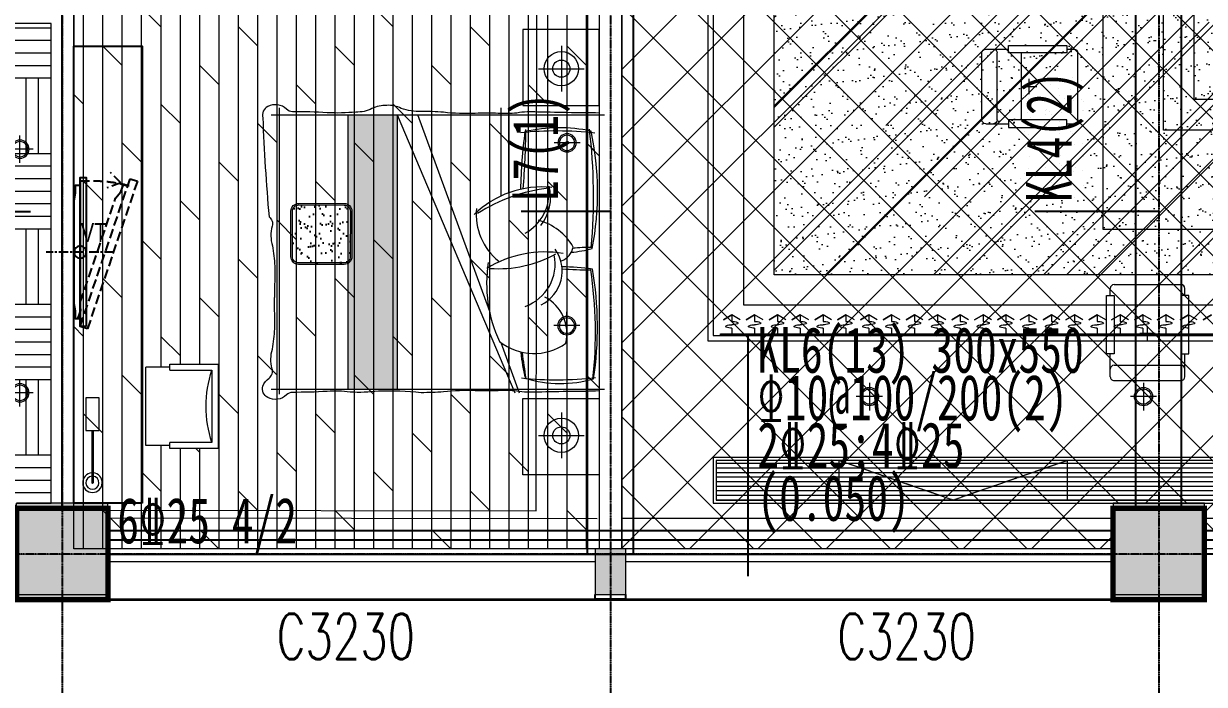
# Model space of a CAD drawing. Header units: millimetres. Extents: x 33621 to 401573, y -91663 to 133135.
# Drawn here: x 74442 to 82197, y 41556 to 45894 of the extents above; entities that cross this region are included whole.
import ezdxf
from ezdxf.enums import TextEntityAlignment as Align

# ---------------------------------------------------------------- set-up
doc = ezdxf.new("R2010")
doc.units = ezdxf.units.MM
doc.header["$LTSCALE"] = 10
for name, pattern in [('CENTER-1', [10, 6.25, -1.25, 1.25, -1.25]), ('CENTER2', [1.125, 0.75, -0.125, 0.125, -0.125]), ('DASH', [0.35, 0.25, -0.1]), ('DASHDOT2', [0.5, 0.25, -0.125, 0, -0.125]), ('DOTE', [2.42, 2, -0.2, 0.02, -0.2])]:
    doc.linetypes.add(name, pattern=pattern)
doc.layers.get('0').update_dxf_attribs({"color": 253})
doc.layers.add('0a', color=253, linetype='Continuous', plot=False)
for name, color, linetype in [('0a填充', 253, 'Continuous'), ('3', 253, 'Continuous'), ('BS-SHORT CABINET', 253, 'Continuous'), ('FF-FURN', 253, 'Continuous'), ('GRID', 253, 'CENTER2'), ('HATCH【填充】', 253, 'Continuous'), ('SURFACE', 253, 'Continuous'), ('WINDOW_TEXT', 253, 'Continuous'), ('柱', 253, 'Continuous'), ('梁', 253, 'Continuous'), ('梁原位标注', 253, 'Continuous'), ('梁集中标注', 253, 'Continuous'), ('次梁', 253, 'Continuous')]:
    doc.layers.add(name, color=color, linetype=linetype)
for name, color, linetype, lineweight in [('COLUMN', 253, 'Continuous', 0), ('DS-4BS-FINISH【墙完成线】', 253, 'Continuous', 0), ('DS-4BS-HIGH-CABINET【固定家私】', 253, 'Continuous', 0), ('FC-FLOOR【地材分格】', 253, 'Continuous', 0), ('FF-FURN【成品家私】', 253, 'Continuous', 0), ('FF-Text【平面文字】', 253, 'Continuous', 0), ('PUB_HATCH', 253, 'Continuous', 0), ('RC-FCU【空调设备】', 253, 'Continuous', 0), ('RC-FIN【天花轮廓线】', 253, 'Continuous', 0), ('RC-LIGHT【天花灯具】', 253, 'Continuous', 0), ('RC-LIGHT【灯带】', 253, 'DASHDOT2', 0), ('RC-STR【天花细线】', 253, 'Continuous', 0), ('WALL', 253, 'Continuous', 0), ('WINDOW', 253, 'Continuous', 0)]:
    doc.layers.add(name, color=color, linetype=linetype, lineweight=lineweight)
doc.styles.add('_TCH_WINDOW', font='SIMPLEX', dxfattribs={"bigfont": 'GBCBIG'})
doc.styles.add('hb', font='hbsmall.shx', dxfattribs={"width": 0.7})
doc.linetypes.add('LED', pattern='A,6,-3.5,["LED",Standard,S=2.54,R=0,X=-2.54,Y=-1.27],-4.8', length=14.3)

# ---------------------------------------------------------------- blocks, each defined once
blk = doc.blocks.new('客房类_36')
h = blk.add_hatch()
h.set_pattern_fill('AR-SAND', color=250, scale=0.5, style=0)
h.set_pattern_definition([(37.5, (296.913, -1361.49), (-0.8, 24.47066), [0, -19.304, 0, -21.59, 0, -20.6375]), (7.5, (296.913, -1361.49), (22.4762, 35.84126), [0, -10.414, 0, -17.399, 0, -6.6675]), (327.5, (281.292, -1361.49), (39.5496, 0.07186), [0, -6.35, 0, -22.86, 0, -29.845]), (317.5, (281.29, -1361.49), (38.1778, 11.1465), [0, -3.175, 0, -14.986, 0, -17.145])])
h.paths.add_polyline_path([(900, -1683.5), (900, -1361.5), (-900, -1361.5), (-900, -1683.5)])
at = {"color": 251}
for p, q in [((-900, -2188.4), (-900, 0)), ((900, -2188.4), (900, 0)), ((-1204, -432.2), (-1204, -132.2)), ((1204, -432.2), (1204, -132.2)), ((-1354, -282.2), (-1054, -282.2)), ((1054, -282.2), (1354, -282.2)), ((-900, -1361.5), (924.6, -588)), ((594.1, -679.4), (924.6, -558.4)), ((-946, -629.6), (-388.6, -629.6)), ((-946, -679.6), (-367.7, -679.6)), ((625.6, -629.6), (730.3, -629.6)), ((-903, -1227.5), (389, -754.5)), ((-900, -1361.5), (900, -1361.5)), ((-900, -1683.5), (900, -1683.5)), ((-946, -2134.6), (933.8, -2134.6))]:
    blk.add_line(p, q, dxfattribs=at)
blk.add_line((-912.2, -34.6), (912.2, -34.6))
for points in [[(-1462.2, -34.6), (-1462.2, -534.6), (-962.2, -534.6), (-962.2, -34.6)], [(1462.2, -34.6), (1462.2, -534.6), (962.2, -534.6), (962.2, -34.6)]]:
    blk.add_lwpolyline(points, close=True)
for points in [[(-912.2, -34.6, 0.015571), (-914.6, -214.8, 0.00267), (-919.4, -439.7, 0.058958), (-912.8, -574.6, -0.038458), (-910.3, -696.3, 0.025508), (-910.3, -848.2, -0.038465), (-917.9, -1055.9, 0.016498), (-923.4, -1203.5, -0.095063), (-943, -1333.9, 0.129887), (-963.3, -1428.3, 0.123513), (-942.3, -1526.6, -0.132991), (-919.4, -1631.8, -0.041346), (-914.8, -1820.3, 0.014819), (-921.4, -2046.8, -0.211134), (-938.1, -2087.2, 0.329446), (-954.8, -2210.1, 0.37589), (-881.7, -2242.8, 0.012635), (-231.2, -2202, -0.342539), (-169.7, -2182, 0.141351), (-41, -2179.6, -0.036442), (91.9, -2164.7, -0.036947), (227.5, -2166.6, 0.022047), (298, -2165.6, -0.02246)], [(912.2, -34.6, -0.015571), (914.6, -214.8, -0.00267), (919.4, -439.7, -0.058958), (912.8, -574.6, 0.038458), (910.3, -696.3, -0.025508), (910.3, -848.2, 0.038465), (917.9, -1055.9, -0.016498), (923.4, -1203.5, 0.037552), (914.1, -1483.9, -0.045167), (919.4, -1669.5, 0.051681), (914.8, -1820.3, -0.014819), (921.4, -2046.8, 0.211134), (938.1, -2087.2, -0.329446), (954.8, -2210.1, -0.367495), (879.7, -2242.8, -0.123892), (827.2, -2202, 0.342539), (765.7, -2182, -0.141351), (637, -2179.6, 0.036442), (504.1, -2164.7, 0.036947), (368.5, -2166.6, -0.022047), (298, -2165.6, 0.02316)]]:
    blk.add_lwpolyline(points, format="xyb")
for centre, radius in [((-1204, -282.2), 112.5), ((-1204, -282.2), 56.2), ((1204, -282.2), 112.5), ((1204, -282.2), 56.2)]:
    blk.add_circle(centre, radius, dxfattribs=at)
for centre, radius, start, end in [((-358.9, -3820.8), 3749.8, 84.95786, 96.86587), ((1464.2, -316.5), 2259.3, 173.52926, 185.90649), ((-392, -1995.2), 1950.9, 79.09005, 101.89474), ((495.6, -2282.5), 2237.4, 81.33814, 99.87446), ((530.4, -2800.5), 2742.2, 83.64635, 98.6612), ((-1420.6, -312.4), 2259.3, 354.09351, 6.47074), ((81.3, -287.1), 781.8, 342.85913, 16.07365), ((214.5, -295.9), 1030.1, 168.25655, 192.68249), ((851.2, -114.7), 880.9, 178.10193, 185.94135), ((-863.6, -299.5), 869.1, 5.45479, 14.6566), ((1874.2, -311.9), 1777.7, 172.44671, 178.92513), ((-3322.8, -55.9), 3440.4, 356.30855, 359.43866), ((159.3, -533.3), 381.5, 120.2878, 164.59824), ((-59.9, -328), 127, 21.67931, 77.8243), ((125.1, -522.8), 245.9, 26.15787, 125.83294), ((737.5, -388.5), 738, 170.80231, 211.34581), ((535.4, -515.2), 269.7, 76.50973, 152.29583), ((307.5, -463.3), 358.9, 321.13343, 35.87564), ((-361.1, -657.4), 304.3, 51.91879, 103.67035), ((208.1, -409.9), 635.8, 174.18704, 224.47313), ((676, -238.4), 1102.7, 186.69659, 212.61963), ((-384, -658.3), 294, 27.99994, 96.84592), ((-669.5, -695.8), 778.9, 355.85031, 28.95445), ((79.4, -616.6), 293.4, 19.16577, 101.95874), ((-827, -5330.8), 4815.4, 85.1004, 89.73493), ((-311.5, 3302.5), 3854.4, 262.86128, 268.50633), ((607.2, 238.3), 787.5, 273.80384, 286.31065), ((1708.5, -7180.9), 6724.5, 97.51184, 98.96361), ((-247.7, -447.2), 394.3, 264.31868, 321.27219), ((208.7, 116.7), 889.7, 260.93942, 295.21906)]:
    blk.add_arc(centre, radius, start, end, dxfattribs=at)
blk = doc.blocks.new('A$C130B3116')
at = {"color": 250, "linetype": 'DASH', "ltscale": 25, "extrusion": (-7.20775e-09, 7.82971e-09, 1), "elevation": 0}
blk.add_lwpolyline([(0, 0), (50, 0), (50, 1024), (0, 1024)], close=True, dxfattribs=at)
blk.add_lwpolyline([(50, 50), (80, 50), (80, 100), (100, 150), (100, 874), (80, 924), (80, 974), (50, 974)], dxfattribs=at)
blk = doc.blocks.new('A$C0B0805D4')
at = {"color": 8, "linetype": 'CENTER-1'}
blk.add_line((-222.2, 0), (222.2, 0), dxfattribs=at)
at = {"color": 250, "linetype": 'DASH', "ltscale": 25, "elevation": 0}
for points in [[(-266.6, 453.7), (-199, 523)], [(-266.6, 453.7), (-175.5, 421)]]:
    blk.add_lwpolyline(points, dxfattribs=at)
at = {"color": 51, "extrusion": (-7.20775e-09, 7.82971e-09, 1)}
blk.add_lwpolyline([(-40, -489), (0, -489), (0, 489), (-40, 489)], close=True, dxfattribs=at)
blk.add_lwpolyline([(0, -439), (30, -439), (30, -389), (40, -339), (40, 339), (30, 389), (30, 439), (0, 439)], dxfattribs=at)
at = {"color": 51}
blk.add_circle((0, 0), 40, dxfattribs=at)
at = {"color": 250, "linetype": 'DASH', "ltscale": 25}
blk.add_arc((-70.7, -537.5, 0), 1006, 85.97213, 104.84729, dxfattribs=at)
at = {"color": 250, "linetype": 'DASH', "ltscale": 25, "rotation": 18.70824879531441}
blk.add_blockref('A$C130B3116', (-47.4, -505, 0), dxfattribs=at)
blk = doc.blocks.new('ZL_12255346')
at = {"layer": 'BS-SHORT CABINET', "color": 8}
blk.add_line((76.8, -48), (76.8, -998), dxfattribs=at)
at = {"layer": 'FF-FURN'}
blk.add_blockref('A$C0B0805D4', (76.8, -523, 0), dxfattribs=at)
at = {"layer": 'FF-Text【平面文字】', "extrusion": (1.347e-13, -6.61e-14, -1), "style": 'hb', "text_generation_flag": 4, "width": 0.8}
blk.add_text('TV', height=125, rotation=180.00008, dxfattribs=at).set_placement((12.3, -456.5, 0), align=Align.CENTER)
blk = doc.blocks.new('ZL_03100626')
at = {"layer": 'FF-FURN【成品家私】', "color": 251}
for p, q in [((-4.3, -407.1, 0), (-4.3, -64.3, 0)), ((4.3, -407.1, 0), (4.3, -64.3, 0))]:
    blk.add_line(p, q, dxfattribs=at)
at = {"layer": 'FF-FURN【成品家私】', "color": 251, "extrusion": (-2.28611e-08, 6.25312e-07, 1), "elevation": 0}
blk.add_lwpolyline([(-43, -621.4), (43, -621.4), (43, -407.1), (-43, -407.1)], close=True, dxfattribs=at)
at = {"layer": 'FF-FURN【成品家私】', "color": 251}
for radius, start, end in [(64.3, 273.82254, 266.17743), (42.9, 275.73915, 264.26081), (4.29, 359.99998, 179.99998)]:
    blk.add_arc((0, -64.3, 0), radius, start, end, dxfattribs=at)
blk = doc.blocks.new('*E48')
at = {"color": 8}
blk.add_wipeout([(-350, 600), (-350, 200), (-325, 200), (-325, 0), (325, 0), (325, 200), (350, 200), (350, 600)], dxfattribs=at)
blk = doc.blocks.new('ZL_03106156')
at = {"layer": 'FF-FURN【成品家私】', "color": 251, "extrusion": (0, 0, -1), "xscale": -0.791208795135149, "yscale": 0.791208782366344, "zscale": 0.791208795135149, "rotation": 270}
blk.add_blockref('*E48', (-237.4, -276.9), dxfattribs=at)
at = {"layer": 'FF-FURN【成品家私】', "color": 251}
for p, q in [((-237.4, -553.8), (-237.4, 0)), ((-237.4, 0), (79.1, 0)), ((-197.8, -514.3), (-197.8, -39.6)), ((-197.8, -39.6), (79.1, -39.6)), ((79.1, 0), (79.1, -39.6)), ((79.1, -19.8), (237.4, -19.8)), ((237.4, -19.8), (237.4, -534.1)), ((79.1, -514.3), (-197.8, -514.3)), ((79.1, -514.3), (79.1, -553.8)), ((79.1, -534.1), (237.4, -534.1)), ((79.1, -553.8), (-237.4, -553.8))]:
    blk.add_line(p, q, dxfattribs=at)
at = {"layer": 'FF-FURN【成品家私】', "color": 251, "extrusion": (0, 0, -1)}
blk.add_ellipse((-912.1, -276.9), major_axis=(0, -752.7), ratio=1, start_param=4.391549, end_param=5.033229, dxfattribs=at)
blk = doc.blocks.new('ZL_03105174')
at = {"layer": 'DS-4BS-HIGH-CABINET【固定家私】', "color": 6}
for name, p in [('ZL_03100626', (380.1, 0)), ('ZL_03106156', (-207, -288.5))]:
    blk.add_blockref(name, p, dxfattribs=at)
blk = doc.blocks.new('werftrfd')
for p, q in [((-558.5, 245), (-605, 245)), ((-25, 245), (-174.3, 245)), ((-630, -220), (-630, 220)), ((-100, -220), (-100, 220)), ((0, -220), (0, 220)), ((-558.5, -245), (-605, -245)), ((-25, -245), (-174.3, -245))]:
    blk.add_line(p, q)
at = {"color": 8}
for p, q in [((-260, -220), (-260, 220)), ((-260, 0), (-360, 0)), ((-310, -50), (-310, 50))]:
    blk.add_line(p, q, dxfattribs=at)
for points in [[(-558.5, 220), (-174.3, 220), (-174.3, 270), (-558.5, 270)], [(-558.5, -220), (-174.3, -220), (-174.3, -270), (-558.5, -270)]]:
    blk.add_lwpolyline(points, close=True)
for centre, start, end in [((-605, 220), 90, 180), ((-75, 220), 90, 180), ((-25, 220), 0, 90), ((-605, -220), 180, 270), ((-75, -220), 180, 270), ((-25, -220), 270, 0)]:
    blk.add_arc(centre, 25, start, end)
blk = doc.blocks.new('A$C434F664F')
at = {"layer": '0a填充'}
h = blk.add_hatch(color=256, dxfattribs=at)
h.paths.add_polyline_path([(936, 0), (942, 0), (942, 6), (936, 6)])
h.paths.add_polyline_path([(864, 0), (870, 0), (870, 6), (864, 6)])
h.paths.add_polyline_path([(792, 0), (798, 0), (798, 6), (792, 6)])
h.paths.add_polyline_path([(720, 0), (726, 0), (726, 6), (720, 6)])
h.paths.add_polyline_path([(648, 0), (654, 0), (654, 6), (648, 6)])
h.paths.add_polyline_path([(576, 0), (582, 0), (582, 6), (576, 6)])
h.paths.add_polyline_path([(504, 0), (510, 0), (510, 6), (504, 6)])
h.paths.add_polyline_path([(432, 0), (438, 0), (438, 6), (432, 6)])
h.paths.add_polyline_path([(360, 0), (366, 0), (366, 6), (360, 6)])
h.paths.add_polyline_path([(288, 0), (294, 0), (294, 6), (288, 6)])
h.paths.add_polyline_path([(216, 0), (222, 0), (222, 6), (216, 6)])
h.paths.add_polyline_path([(144, 0), (150, 0), (150, 6), (144, 6)])
h.paths.add_polyline_path([(72, 0), (78, 0), (78, 6), (72, 6)])
h.paths.add_polyline_path([(0, 0), (6, 0), (6, 6), (0, 6)])
blk = doc.blocks.new('海龙0425175846')
at = {"layer": 'GRID', "ltscale": 0.01}
for p, q in [((-91.558, 257.02), (-91.558, 41.97)), ((-55.558, 257.02), (-55.558, 50.038)), ((-19.558, 257.02), (-19.558, 41.97)), ((497.558, 78.02), (-487.558, 78.02))]:
    blk.add_line(p, q, dxfattribs=at)
at = {"layer": '柱', "const_width": 0.35}
for points in [[(-88.558, 75.02), (-88.558, 81.02), (-94.558, 81.02), (-94.558, 75.02)], [(-16.558, 75.02), (-16.558, 81.02), (-22.558, 81.02), (-22.558, 75.02)]]:
    blk.add_lwpolyline(points, close=True, dxfattribs=at)
at = {"layer": '梁', "ltscale": 0.01}
for p, q in [((-91.558, 81.02), (-91.558, 150.02)), ((-21.058, 81.02), (-21.058, 150.02)), ((-18.058, 81.02), (-18.058, 150.02)), ((-88.558, 78.02), (-22.558, 78.02))]:
    blk.add_line(p, q, dxfattribs=at)
at = {"layer": '梁'}
blk.add_line((-88.558, 75.02), (-22.558, 75.02), dxfattribs=at)
at = {"layer": '梁集中标注'}
for p, q in [((-101.297, 100.52), (-93.652, 100.52)), ((-55.558, 100.52), (-61.425, 100.52)), ((-19.558, 100.52), (-27.696, 100.52)), ((-46.522, 76.566), (-46.522, 92.347))]:
    blk.add_line(p, q, dxfattribs=at)
at = {"layer": '次梁'}
for p, q in [((-57.058, 78.02), (-57.058, 150.02)), ((-54.058, 78.02), (-54.058, 150.02))]:
    blk.add_line(p, q, dxfattribs=at)
at = {"layer": '0a填充'}
blk.add_blockref('A$C434F664F', (-454.558, 75.02), dxfattribs=at)
at = {"layer": '梁原位标注', "width": 0.7}
blk.add_text('6%%13225 4/2', height=3, dxfattribs=at).set_placement((-87.945, 78.72))
at = {"layer": '梁集中标注', "width": 0.7}
for s, p in [('KL4(2)', (-25.271, 101.132)), ('L7(1)', (-59, 101.132))]:
    blk.add_text(s, height=3, rotation=90, dxfattribs=at).set_placement(p)
for s, p in [('KL6(13) 300x550', (-45.91, 89.922)), ('%%13110@100/200(2)', (-45.91, 86.797)), ('2%%13225;4%%13225', (-45.91, 83.672)), ('(0.050)', (-45.91, 80.2))]:
    blk.add_text(s, height=3, dxfattribs=at).set_placement(p)
blk = doc.blocks.new('$WINLIB2D$00000004')
for p, q in [((-0.5, 0.5), (0.5, 0.5)), ((-0.5, 0.5), (-0.5, -0.5)), ((0.5, -0.5), (0.5, 0.5)), ((-0.5, 0.2406), (0.5, 0.2406)), ((-0.5, -0.5), (0.5, -0.5))]:
    blk.add_line(p, q)
blk = doc.blocks.new('*U188')
for p, q in [((0, 0), (12750, 0)), ((12750, 0), (12750, -12)), ((12750, -12), (0, -12)), ((9675, -49.3), (9675, -12)), ((9825, -49.3), (9825, -12)), ((9975, -49.3), (9975, -12)), ((10125, -49.3), (10125, -12)), ((10275, -49.3), (10275, -12)), ((10425, -49.3), (10425, -12)), ((10575, -49.3), (10575, -12)), ((10725, -49.3), (10725, -12)), ((10875, -49.3), (10875, -12)), ((11025, -49.3), (11025, -12)), ((11175, -49.3), (11175, -12)), ((11325, -49.3), (11325, -12)), ((11475, -49.3), (11475, -12)), ((11625, -49.3), (11625, -12)), ((11775, -49.3), (11775, -12)), ((11925, -49.3), (11925, -12)), ((12075, -49.3), (12075, -12)), ((12225, -49.3), (12225, -12)), ((12375, -49.3), (12375, -12)), ((12525, -49.3), (12525, -12)), ((12675, -49.3), (12675, -12)), ((12675, -49.3), (12675, -12)), ((9580.4, -104.5), (9525, -136.2)), ((9525, -136.2), (9580.4, -104.5)), ((9619.6, -104.5), (9675, -136.2)), ((9675, -136.2), (9675, -93.2)), ((9730.4, -104.5), (9675, -136.2)), ((9675, -136.2), (9730.4, -104.5)), ((9769.6, -104.5), (9825, -136.2)), ((9825, -136.2), (9825, -93.2)), ((9880.4, -104.5), (9825, -136.2)), ((9825, -136.2), (9880.4, -104.5)), ((9919.6, -104.5), (9975, -136.2)), ((9975, -136.2), (9975, -93.2)), ((10030.4, -104.5), (9975, -136.2)), ((9975, -136.2), (10030.4, -104.5)), ((10069.6, -104.5), (10125, -136.2)), ((10125, -136.2), (10125, -93.2)), ((10180.4, -104.5), (10125, -136.2)), ((10125, -136.2), (10180.4, -104.5)), ((10219.6, -104.5), (10275, -136.2)), ((10275, -136.2), (10275, -93.2)), ((10330.4, -104.5), (10275, -136.2)), ((10275, -136.2), (10330.4, -104.5)), ((10369.6, -104.5), (10425, -136.2)), ((10425, -136.2), (10425, -93.2)), ((10480.4, -104.5), (10425, -136.2)), ((10425, -136.2), (10480.4, -104.5)), ((10519.6, -104.5), (10575, -136.2)), ((10575, -136.2), (10575, -93.2)), ((10630.4, -104.5), (10575, -136.2)), ((10575, -136.2), (10630.4, -104.5)), ((10669.6, -104.5), (10725, -136.2)), ((10725, -136.2), (10725, -93.2)), ((10780.4, -104.5), (10725, -136.2)), ((10725, -136.2), (10780.4, -104.5)), ((10819.6, -104.5), (10875, -136.2)), ((10875, -136.2), (10875, -93.2)), ((10930.4, -104.5), (10875, -136.2)), ((10875, -136.2), (10930.4, -104.5)), ((10969.6, -104.5), (11025, -136.2)), ((11025, -136.2), (11025, -93.2)), ((11080.4, -104.5), (11025, -136.2)), ((11025, -136.2), (11080.4, -104.5)), ((11119.6, -104.5), (11175, -136.2)), ((11175, -136.2), (11175, -93.2)), ((11230.4, -104.5), (11175, -136.2)), ((11175, -136.2), (11230.4, -104.5)), ((11269.6, -104.5), (11325, -136.2)), ((11325, -136.2), (11325, -93.2)), ((11380.4, -104.5), (11325, -136.2)), ((11325, -136.2), (11380.4, -104.5)), ((11419.6, -104.5), (11475, -136.2)), ((11475, -136.2), (11475, -93.2)), ((11530.4, -104.5), (11475, -136.2)), ((11475, -136.2), (11530.4, -104.5)), ((11569.6, -104.5), (11625, -136.2)), ((11625, -136.2), (11625, -93.2)), ((11680.4, -104.5), (11625, -136.2)), ((11625, -136.2), (11680.4, -104.5)), ((11719.6, -104.5), (11775, -136.2)), ((11775, -136.2), (11775, -93.2)), ((11830.4, -104.5), (11775, -136.2)), ((11775, -136.2), (11830.4, -104.5)), ((11869.6, -104.5), (11925, -136.2)), ((11925, -136.2), (11925, -93.2)), ((11980.4, -104.5), (11925, -136.2)), ((11925, -136.2), (11980.4, -104.5)), ((12019.6, -104.5), (12075, -136.2)), ((12075, -136.2), (12075, -93.2)), ((12130.4, -104.5), (12075, -136.2)), ((12075, -136.2), (12130.4, -104.5)), ((12169.6, -104.5), (12225, -136.2)), ((12225, -136.2), (12225, -93.2)), ((12280.4, -104.5), (12225, -136.2)), ((12225, -136.2), (12280.4, -104.5)), ((12319.6, -104.5), (12375, -136.2)), ((12375, -136.2), (12375, -93.2)), ((12430.4, -104.5), (12375, -136.2)), ((12375, -136.2), (12430.4, -104.5)), ((12469.6, -104.5), (12525, -136.2)), ((12525, -136.2), (12525, -93.2)), ((12580.4, -104.5), (12525, -136.2)), ((12525, -136.2), (12580.4, -104.5)), ((12619.6, -104.5), (12675, -136.2)), ((12619.6, -104.5), (12675, -136.2)), ((12675, -136.2), (12675, -93.2)), ((12675, -136.2), (12675, -93.2)), ((12730.4, -104.5), (12675, -136.2)), ((12675, -136.2), (12730.4, -104.5)), ((12730.4, -104.5), (12675, -136.2)), ((12675, -136.2), (12730.4, -104.5))]:
    blk.add_line(p, q)
at = {"extrusion": (0, 0, -1)}
for centre, major_axis, start_param, end_param in [((9640, -82.2), (3.69, -3.69), 1.137309, 3.57508), ((9672.5, -170.8), (-70.4, -70.4), 2.004284, 2.381239), ((9677.5, -148.9), (-70.4, -70.4), 2.33115, 2.708105), ((9677.5, 28.3), (70.4, -70.4), 0.433488, 0.810442), ((9710, -60.3), (3.69, -3.69), 4.278901, 6.716673), ((9790, -82.2), (3.69, -3.69), 1.137309, 3.57508), ((9822.5, -170.8), (-70.4, -70.4), 2.004284, 2.381239), ((9827.5, -148.9), (-70.4, -70.4), 2.33115, 2.708105), ((9827.5, 28.3), (70.4, -70.4), 0.433488, 0.810442), ((9860, -60.3), (3.69, -3.69), 4.278901, 6.716673), ((9940, -82.2), (3.69, -3.69), 1.137309, 3.57508), ((9972.5, -170.8), (-70.4, -70.4), 2.004284, 2.381239), ((9977.5, -148.9), (-70.4, -70.4), 2.33115, 2.708105), ((9977.5, 28.3), (70.4, -70.4), 0.433488, 0.810442), ((10010, -60.3), (3.69, -3.69), 4.278901, 6.716673), ((10090, -82.2), (3.69, -3.69), 1.137309, 3.57508), ((10122.5, -170.8), (-70.4, -70.4), 2.004284, 2.381239), ((10127.5, -148.9), (-70.4, -70.4), 2.33115, 2.708105), ((10127.5, 28.3), (70.4, -70.4), 0.433488, 0.810442), ((10160, -60.3), (3.69, -3.69), 4.278901, 6.716673), ((10240, -82.2), (3.69, -3.69), 1.137309, 3.57508), ((10272.5, -170.8), (-70.4, -70.4), 2.004284, 2.381239), ((10277.5, -148.9), (-70.4, -70.4), 2.33115, 2.708105), ((10277.5, 28.3), (70.4, -70.4), 0.433488, 0.810442), ((10310, -60.3), (3.69, -3.69), 4.278901, 6.716673), ((10390, -82.2), (3.69, -3.69), 1.137309, 3.57508), ((10422.5, -170.8), (-70.4, -70.4), 2.004284, 2.381239), ((10427.5, -148.9), (-70.4, -70.4), 2.33115, 2.708105), ((10427.5, 28.3), (70.4, -70.4), 0.433488, 0.810442), ((10460, -60.3), (3.69, -3.69), 4.278901, 6.716673), ((10540, -82.2), (3.69, -3.69), 1.137309, 3.57508), ((10572.5, -170.8), (-70.4, -70.4), 2.004284, 2.381239), ((10577.5, -148.9), (-70.4, -70.4), 2.33115, 2.708105), ((10577.5, 28.3), (70.4, -70.4), 0.433488, 0.810442), ((10610, -60.3), (3.69, -3.69), 4.278901, 6.716673), ((10690, -82.2), (3.69, -3.69), 1.137309, 3.57508), ((10722.5, -170.8), (-70.4, -70.4), 2.004284, 2.381239), ((10727.5, -148.9), (-70.4, -70.4), 2.33115, 2.708105), ((10727.5, 28.3), (70.4, -70.4), 0.433488, 0.810442), ((10760, -60.3), (3.69, -3.69), 4.278901, 6.716673), ((10840, -82.2), (3.69, -3.69), 1.137309, 3.57508), ((10872.5, -170.8), (-70.4, -70.4), 2.004284, 2.381239), ((10877.5, -148.9), (-70.4, -70.4), 2.33115, 2.708105), ((10877.5, 28.3), (70.4, -70.4), 0.433488, 0.810442), ((10910, -60.3), (3.69, -3.69), 4.278901, 6.716673), ((10990, -82.2), (3.69, -3.69), 1.137309, 3.57508), ((11022.5, -170.8), (-70.4, -70.4), 2.004284, 2.381239), ((11027.5, -148.9), (-70.4, -70.4), 2.33115, 2.708105), ((11027.5, 28.3), (70.4, -70.4), 0.433488, 0.810442), ((11060, -60.3), (3.69, -3.69), 4.278901, 6.716673), ((11140, -82.2), (3.69, -3.69), 1.137309, 3.57508), ((11172.5, -170.8), (-70.4, -70.4), 2.004284, 2.381239), ((11177.5, -148.9), (-70.4, -70.4), 2.33115, 2.708105), ((11177.5, 28.3), (70.4, -70.4), 0.433488, 0.810442), ((11210, -60.3), (3.69, -3.69), 4.278901, 6.716673), ((11290, -82.2), (3.69, -3.69), 1.137309, 3.57508), ((11322.5, -170.8), (-70.4, -70.4), 2.004284, 2.381239), ((11327.5, -148.9), (-70.4, -70.4), 2.33115, 2.708105), ((11327.5, 28.3), (70.4, -70.4), 0.433488, 0.810442), ((11360, -60.3), (3.69, -3.69), 4.278901, 6.716673), ((11440, -82.2), (3.69, -3.69), 1.137309, 3.57508), ((11472.5, -170.8), (-70.4, -70.4), 2.004284, 2.381239), ((11477.5, -148.9), (-70.4, -70.4), 2.33115, 2.708105), ((11477.5, 28.3), (70.4, -70.4), 0.433488, 0.810442), ((11510, -60.3), (3.69, -3.69), 4.278901, 6.716673), ((11590, -82.2), (3.69, -3.69), 1.137309, 3.57508), ((11622.5, -170.8), (-70.4, -70.4), 2.004284, 2.381239), ((11627.5, -148.9), (-70.4, -70.4), 2.33115, 2.708105), ((11627.5, 28.3), (70.4, -70.4), 0.433488, 0.810442), ((11660, -60.3), (3.69, -3.69), 4.278901, 6.716673), ((11740, -82.2), (3.69, -3.69), 1.137309, 3.57508), ((11772.5, -170.8), (-70.4, -70.4), 2.004284, 2.381239), ((11777.5, -148.9), (-70.4, -70.4), 2.33115, 2.708105), ((11777.5, 28.3), (70.4, -70.4), 0.433488, 0.810442), ((11810, -60.3), (3.69, -3.69), 4.278901, 6.716673), ((11890, -82.2), (3.69, -3.69), 1.137309, 3.57508), ((11922.5, -170.8), (-70.4, -70.4), 2.004284, 2.381239), ((11927.5, -148.9), (-70.4, -70.4), 2.33115, 2.708105), ((11927.5, 28.3), (70.4, -70.4), 0.433488, 0.810442), ((11960, -60.3), (3.69, -3.69), 4.278901, 6.716673), ((12040, -82.2), (3.69, -3.69), 1.137309, 3.57508), ((12072.5, -170.8), (-70.4, -70.4), 2.004284, 2.381239), ((12077.5, -148.9), (-70.4, -70.4), 2.33115, 2.708105), ((12077.5, 28.3), (70.4, -70.4), 0.433488, 0.810442), ((12110, -60.3), (3.69, -3.69), 4.278901, 6.716673), ((12190, -82.2), (3.69, -3.69), 1.137309, 3.57508), ((12222.5, -170.8), (-70.4, -70.4), 2.004284, 2.381239), ((12227.5, -148.9), (-70.4, -70.4), 2.33115, 2.708105), ((12227.5, 28.3), (70.4, -70.4), 0.433488, 0.810442), ((12260, -60.3), (3.69, -3.69), 4.278901, 6.716673), ((12340, -82.2), (3.69, -3.69), 1.137309, 3.57508), ((12372.5, -170.8), (-70.4, -70.4), 2.004284, 2.381239), ((12377.5, -148.9), (-70.4, -70.4), 2.33115, 2.708105), ((12377.5, 28.3), (70.4, -70.4), 0.433488, 0.810442), ((12410, -60.3), (3.69, -3.69), 4.278901, 6.716673), ((12490, -82.2), (3.69, -3.69), 1.137309, 3.57508), ((12522.5, -170.8), (-70.4, -70.4), 2.004284, 2.381239), ((12527.5, -148.9), (-70.4, -70.4), 2.33115, 2.708105), ((12527.5, 28.3), (70.4, -70.4), 0.433488, 0.810442), ((12560, -60.3), (3.69, -3.69), 4.278901, 6.716673), ((12640, -82.2), (3.69, -3.69), 1.137309, 3.57508), ((12640, -82.2), (3.69, -3.69), 1.137309, 3.57508), ((12672.5, -170.8), (-70.4, -70.4), 2.004284, 2.381239), ((12672.5, -170.8), (-70.4, -70.4), 2.004284, 2.381239), ((12677.5, -148.9), (-70.4, -70.4), 2.33115, 2.708105), ((12677.5, -148.9), (-70.4, -70.4), 2.33115, 2.708105), ((12677.5, 28.3), (70.4, -70.4), 0.433488, 0.810442), ((12677.5, 28.3), (70.4, -70.4), 0.433488, 0.810442), ((12710, -60.3), (3.69, -3.69), 4.278901, 6.716673), ((12710, -60.3), (3.69, -3.69), 4.278901, 6.716673), ((9672.5, 6.4), (70.4, -70.4), 0.760354, 1.137309), ((9822.5, 6.4), (70.4, -70.4), 0.760354, 1.137309), ((9972.5, 6.4), (70.4, -70.4), 0.760354, 1.137309), ((10122.5, 6.4), (70.4, -70.4), 0.760354, 1.137309), ((10272.5, 6.4), (70.4, -70.4), 0.760354, 1.137309), ((10422.5, 6.4), (70.4, -70.4), 0.760354, 1.137309), ((10572.5, 6.4), (70.4, -70.4), 0.760354, 1.137309), ((10722.5, 6.4), (70.4, -70.4), 0.760354, 1.137309), ((10872.5, 6.4), (70.4, -70.4), 0.760354, 1.137309), ((11022.5, 6.4), (70.4, -70.4), 0.760354, 1.137309), ((11172.5, 6.4), (70.4, -70.4), 0.760354, 1.137309), ((11322.5, 6.4), (70.4, -70.4), 0.760354, 1.137309), ((11472.5, 6.4), (70.4, -70.4), 0.760354, 1.137309), ((11622.5, 6.4), (70.4, -70.4), 0.760354, 1.137309), ((11772.5, 6.4), (70.4, -70.4), 0.760354, 1.137309), ((11922.5, 6.4), (70.4, -70.4), 0.760354, 1.137309), ((12072.5, 6.4), (70.4, -70.4), 0.760354, 1.137309), ((12222.5, 6.4), (70.4, -70.4), 0.760354, 1.137309), ((12372.5, 6.4), (70.4, -70.4), 0.760354, 1.137309), ((12522.5, 6.4), (70.4, -70.4), 0.760354, 1.137309), ((12672.5, 6.4), (70.4, -70.4), 0.760354, 1.137309), ((12672.5, 6.4), (70.4, -70.4), 0.760354, 1.137309)]:
    blk.add_ellipse(centre, major_axis=major_axis, ratio=1, start_param=start_param, end_param=end_param, dxfattribs=at)
blk = doc.blocks.new('ZL_0610162199')
at = {"layer": 'RC-LIGHT【天花灯具】'}
h = blk.add_hatch(dxfattribs=at)
h.set_pattern_fill('AR-RROOF', color=250, scale=30, angle=45, double=1)
h.set_pattern_definition([(45, (-80840.3, -48045.3), (646.5784, 1724.209), [11430, -1524, 3810, -762]), (45, (-80393, -47059.2), (-1255.44, 177.809), [2286, -251.46, 4572, -571.5]), (45, (-81028.85, -47317.86), (2440.8336, 3162.8462), [6096, -1066.8, 3048, -762])])
h.paths.add_polyline_path([(-1468.75, 0), (1468.75, 0), (1468.75, -3800), (-1468.75, -3800)])
h = blk.add_hatch(dxfattribs=at)
h.set_pattern_fill('AR-SAND', color=250, scale=3, double=1)
h.set_pattern_definition([(37.5, (-80840.26, -48045.26), (-4.8001, 146.82397), [0, -115.824, 0, -129.54, 0, -123.825]), (7.5, (-80840.26, -48045.26), (134.857, 215.04753), [0, -62.484, 0, -104.394, 0, -40.005]), (327.5, (-80933.99, -48045.26), (237.29771, 0.43116), [0, -38.1, 0, -137.16, 0, -179.07]), (317.5, (-80933.99, -48045.26), (229.06694, 66.8788), [0, -19.05, 0, -89.916, 0, -102.87])])
h.paths.add_polyline_path([(-1468.75, 0), (1468.75, 0), (1468.75, -3800), (-1468.75, -3800)])
blk.add_lwpolyline([(-1468.75, 0), (1468.75, 0), (1468.75, -3800), (-1468.75, -3800)], close=True, dxfattribs=at)
blk = doc.blocks.new('圆形筒灯')
at = {"color": 251, "linetype": 'DOTE', "ltscale": 43.504693}
blk.add_line((0, 90.6), (0, -90.6), dxfattribs=at)
at = {"color": 251, "linetype": 'DOTE', "ltscale": 41.297046}
blk.add_line((86, 0), (-86, 0), dxfattribs=at)
blk.add_ellipse((0, 0), major_axis=(-42.4, 42.4), ratio=1, start_param=2.355868237233172, end_param=8.639053544412757)
at = {"color": 251}
blk.add_ellipse((0, 0), major_axis=(35.4, 35.4), ratio=1, start_param=5.49871431692557, end_param=11.78189962410516, dxfattribs=at)
blk = doc.blocks.new('ZL_0603123899')
at = {"layer": 'HATCH【填充】'}
h = blk.add_hatch(dxfattribs=at)
h.set_pattern_fill('AR-SAND', color=251, scale=2)
h.set_pattern_definition([(37.5, (-190, -390), (-3.2, 97.883), [0, -77.216, 0, -86.36, 0, -82.55]), (7.5, (-190, -390), (89.905, 143.365), [0, -41.656, 0, -69.596, 0, -26.67]), (327.5, (-252.48, -390), (158.198, 0.287), [0, -25.4, 0, -91.44, 0, -119.38]), (317.5, (-252.48, -390), (152.71, 44.586), [0, -12.7, 0, -59.944, 0, -68.58])])
h.paths.add_polyline_path([(190, -50, 0.414214), (150, -10), (-150, -10, 0.414214), (-190, -50), (-190, -350, 0.414214), (-150, -390), (150, -390, 0.414214), (190, -350)])
at = {"layer": 'RC-LIGHT【天花灯具】'}
blk.add_lwpolyline([(-150, 0), (150, 0, -0.414214), (200, -50), (200, -350, -0.414214), (150, -400), (-150, -400, -0.414214), (-200, -350), (-200, -50, -0.414214)], format="xyb", close=True, dxfattribs=at)
at = {"layer": 'RC-LIGHT【天花灯具】', "color": 8}
blk.add_lwpolyline([(-150, -10), (150, -10, -0.414214), (190, -50), (190, -350, -0.414214), (150, -390), (-150, -390, -0.414214), (-190, -350), (-190, -50, -0.414214)], format="xyb", close=True, dxfattribs=at)
blk = doc.blocks.new('ZL_0610180699')
at = {"layer": 'RC-FIN【天花轮廓线】'}
blk.add_line((-294.9, -6965.6), (-3519.9, -6969.9), dxfattribs=at)
blk.add_lwpolyline([(-295, -6915.6), (-3120, -6919.4), (-3124.7, -3338.5), (-80.1, -3334.5)], dxfattribs=at)
at = {"layer": 'RC-LIGHT【天花灯具】'}
for p, rotation in [((-3323.2, -4504.2), 180.0755654947451), ((269.9, -4545.6), 180), ((-3321.6, -5704.2), 180.0755654947451), ((269.9, -6145.6), 180)]:
    blk.add_blockref('圆形筒灯', p, dxfattribs=dict(at, rotation=rotation))
at = {"layer": 'RC-LIGHT【天花灯具】', "xscale": -1, "rotation": 0.0755654947452023}
blk.add_blockref('ZL_0603123899', (-1710.1, -4902.1), dxfattribs=at)

msp = doc.modelspace()

# ---------------------------------------------------------------- hatches: boundary and pattern name
at = {"layer": 'FC-FLOOR【地材分格】'}
h = msp.add_hatch(dxfattribs=at)
h.set_pattern_fill('DOLMIT', color=256, scale=20, angle=90, double=1)
h.set_pattern_definition([(90, (68359.51, 53365.26), (-127, 8e-15), []), (135, (68359.5, 53365.26), (-254, -254), [179.605, -359.21])])
h.paths.add_polyline_path([(74771.5, 49645.3), (76196.5, 49645.3), (76196.5, 46926.2), (78222, 46926.2), (78223, 42445.3), (74771.5, 42445.3)])
h = msp.add_hatch(dxfattribs=at)
h.set_pattern_fill('ANSI37', color=256, scale=100, double=1)
h.paths.add_polyline_path([(78371.5, 49645.3), (92421.5, 49645.3), (92421.5, 48445.3), (92621.5, 48445.3), (92621.5, 43845.3), (92421.5, 43845.3), (92421.5, 42445.3), (89396.5, 42445.3), (89396.5, 42745.3), (88796.5, 42745.3), (88796.5, 42445.3), (82196.5, 42445.3), (82196.5, 42745.3), (81596.5, 42745.3), (81596.5, 42445.3), (78371.5, 42445.3)])
h = msp.add_hatch(dxfattribs=at)
h.set_pattern_fill('方形木地板', color=256, scale=1.6239, double=1, pattern_type=2)
h.set_pattern_definition([(90, (14402.04, -2e-08), (-494.9647, 494.9647), [494.965, -494.965]), (90, (14484.54, -2e-08), (-494.9647, 494.9647), [494.965, -494.965]), (90, (14567.03, -2e-08), (-494.9647, 494.9647), [494.965, -494.965]), (90, (14649.53, -2e-08), (-494.9647, 494.9647), [494.965, -494.965]), (90, (14732, -2e-08), (-494.9647, 494.9647), [494.965, -494.965]), (90, (14814.5, -2e-08), (-494.9647, 494.9647), [494.965, -494.965]), (90, (14897, -2e-08), (-494.9647, 494.9647), [494.965, -494.965]), (0, (14402.04, 494.96), (494.9647, -494.9647), [494.965, -494.965]), (0, (14402.04, 577.46), (494.9647, -494.9647), [494.965, -494.965]), (0, (14402.04, 659.95), (494.9647, -494.9647), [494.965, -494.965]), (0, (14402.04, 742.45), (494.9647, -494.9647), [494.965, -494.965]), (0, (14402.04, 824.94), (494.9647, -494.9647), [494.965, -494.965]), (0, (14402.04, 907.44), (494.9647, -494.9647), [494.965, -494.965]), (0, (14402.04, 989.93), (494.9647, -494.9647), [494.965, -494.965])])
h.paths.add_polyline_path([(74622.5, 45894), (71172.5, 45894), (71172.5, 42445.3), (74396.5, 42445.3), (74396.5, 42745.3), (74622.5, 42745.3)])
at = {"layer": 'PUB_HATCH'}
for points in [[(74396.5, 42145.3), (74996.5, 42145.3), (74996.5, 42745.3), (74396.5, 42745.3)], [(81596.5, 42145.3), (82196.5, 42145.3), (82196.5, 42745.3), (81596.5, 42745.3)], [(78296.5, 42445.3), (78196.5, 42445.3), (78196.5, 42145.3), (78296.5, 42145.3)], [(78296.5, 42145.3), (78396.5, 42145.3), (78396.5, 42445.3), (78296.5, 42445.3)]]:
    msp.add_hatch(color=256, dxfattribs=at).paths.add_polyline_path(points)
at = {"layer": 'RC-FCU【空调设备】'}
h = msp.add_hatch(dxfattribs=at)
h.set_pattern_fill('_USER', color=8, scale=30, angle=180, pattern_type=0)
h.set_pattern_definition([(180, (6014723.454, 1247207.627), (-4e-15, -30), [])])
h.paths.add_polyline_path([(78991.5, 42765.3), (78991.5, 43025.3), (91801.5, 43025.3), (91801.5, 42765.3)])

# ---------------------------------------------------------------- linework, layer by layer
at = {"layer": '3'}
for points in [[(74996.5, 42565.3), (81596.5, 42565.3)], [(74996.5, 42505.3), (81596.5, 42505.3)], [(82196.5, 42565.3), (88796.5, 42565.3)], [(82196.5, 42505.3), (88796.5, 42505.3)]]:
    msp.add_lwpolyline(points, dxfattribs=at)
at = {"layer": 'COLUMN'}
for p, q in [((74996.5, 42745.3), (74396.5, 42745.3)), ((74996.5, 42445.3), (74996.5, 42745.3)), ((82196.5, 42745.3), (81596.5, 42745.3)), ((81596.5, 42745.3), (81596.5, 42445.3)), ((82196.5, 42445.3), (82196.5, 42745.3)), ((74396.5, 42145.3), (74996.5, 42145.3)), ((81596.5, 42145.3), (82196.5, 42145.3))]:
    msp.add_line(p, q, dxfattribs=at)
at = {"layer": 'DS-4BS-FINISH【墙完成线】'}
for points in [[(78371.5, 49645.3), (92421.5, 49645.3), (92421.5, 48445.3), (92621.5, 48445.3), (92621.5, 43845.3), (92421.5, 43845.3), (92421.5, 42445.3), (89396.5, 42445.3), (89396.5, 42745.3), (88796.5, 42745.3), (88796.5, 42445.3), (82196.5, 42445.3), (82196.5, 42745.3), (81596.5, 42745.3), (81596.5, 42445.3), (78371.5, 42445.3), (78371.5, 49645.3)], [(74622.5, 45894), (71172.5, 45894), (71172.5, 42445.3), (74396.5, 42445.3), (74396.5, 42745.3), (74622.5, 42745.3), (74622.5, 45894)]]:
    msp.add_lwpolyline(points, dxfattribs=at)
at = {"layer": 'FF-FURN【成品家私】'}
for points in [[(81529.1, 44545.3), (89629.1, 44545.3), (89629.1, 47545.3), (81529.1, 47545.3)], [(89429.1, 45195.3), (81929.1, 45195.3), (81929.1, 46895.3), (89429.1, 46895.3)], [(89229.1, 45395.3), (82129.1, 45395.3), (82129.1, 46695.3), (89229.1, 46695.3)]]:
    msp.add_lwpolyline(points, close=True, dxfattribs=at)
at = {"layer": 'RC-FCU【空调设备】'}
msp.add_lwpolyline([(91821.5, 42745.3), (91821.5, 43045.3), (78971.5, 43045.3), (78971.5, 42745.3)], close=True, dxfattribs=at)
at = {"layer": 'RC-FCU【空调设备】', "color": 8}
msp.add_lwpolyline([(91801.5, 42765.3), (91801.5, 43025.3), (78991.5, 43025.3), (78991.5, 42765.3)], close=True, dxfattribs=at)
at = {"layer": 'RC-FCU【空调设备】', "color": 8, "linetype": 'DASH'}
msp.add_lwpolyline([(81296.8, 42765.3), (81296.8, 43025.3), (79796.8, 43025.3), (79796.8, 42765.3)], close=True, dxfattribs=at)
msp.add_lwpolyline([(81296.8, 43025.3), (80546.8, 42765.3), (79796.8, 43025.3)], dxfattribs=at)
at = {"layer": 'RC-FIN【天花轮廓线】'}
for p, q in [((81596.5, 42645.3), (78371.5, 42645.3)), ((88796.5, 42645.3), (82196.5, 42645.3))]:
    msp.add_line(p, q, dxfattribs=at)
for points in [[(91821.5, 43845.3), (91821.5, 48445.3), (78971.5, 48445.3), (78971.5, 43845.3)], [(91621.5, 44045.3), (79171.5, 44045.3), (79171.5, 48245.3), (91621.5, 48245.3)]]:
    msp.add_lwpolyline(points, close=True, dxfattribs=at)
at = {"layer": 'RC-LIGHT【灯带】', "color": 2, "linetype": 'LED', "ltscale": 10}
msp.add_lwpolyline([(91856.5, 43810.3), (91856.5, 48480.3), (78936.5, 48480.3), (78936.5, 43810.3)], close=True, dxfattribs=at)
at = {"layer": 'RC-STR【天花细线】'}
msp.add_lwpolyline([(91421.5, 44245.3), (79371.5, 44245.3), (79371.5, 48045.3), (91421.5, 48045.3)], close=True, dxfattribs=at)
at = {"layer": 'SURFACE'}
for p, q in [((74696.5, 42115.3), (74396.5, 42115.3)), ((74996.5, 42115.3), (74696.5, 42115.3)), ((74996.5, 42115.3), (74996.5, 42145.3)), ((78196.5, 42115.3), (78196.5, 42145.3)), ((78296.5, 42115.3), (78196.5, 42115.3)), ((78396.5, 42115.3), (78296.5, 42115.3)), ((78396.5, 42115.3), (78396.5, 42145.3)), ((81596.5, 42115.3), (81596.5, 42145.3)), ((81896.5, 42115.3), (81596.5, 42115.3)), ((82196.5, 42115.3), (81896.5, 42115.3)), ((82196.5, 42115.3), (82196.5, 42145.3))]:
    msp.add_line(p, q, dxfattribs=at)
at = {"layer": 'WALL', "color": 6}
for p, q in [((74771.5, 47579), (74771.5, 42745.3)), ((78371.5, 47020.3), (78371.5, 42445.3)), ((78221.5, 46945.3), (78221.5, 42445.3)), ((74621.5, 45894), (74621.5, 42745.3)), ((78296.5, 42445.3), (78196.5, 42445.3)), ((78196.5, 42445.3), (78196.5, 42145.3)), ((78396.5, 42445.3), (78296.5, 42445.3)), ((78396.5, 42145.3), (78396.5, 42445.3)), ((78196.5, 42145.3), (78296.5, 42145.3)), ((78296.5, 42145.3), (78396.5, 42145.3))]:
    msp.add_line(p, q, dxfattribs=at)

# ---------------------------------------------------------------- block references
at = {"layer": 'FF-FURN【成品家私】', "lineweight": -3, "ltscale": 10, "rotation": 270}
msp.add_blockref('客房类_36', (78256.1, 44394.1), dxfattribs=at)
at = {"layer": 'FF-FURN【成品家私】', "xscale": -1}
for name, p in [('werftrfd', (80735.6, 45481.4)), ('ZL_12255346', (74890.4, 44917.1, 0))]:
    msp.add_blockref(name, p, dxfattribs=at)
at = {"layer": 'FF-FURN【成品家私】', "rotation": 269.9999999966745}
msp.add_blockref('werftrfd', (81823.6, 43550.6), dxfattribs=at)
at = {"layer": 'RC-FCU【空调设备】', "ltscale": 10, "rotation": 180}
msp.add_blockref('*U188', (91767.9, 43845.3), dxfattribs=at)
at = {"layer": 'RC-LIGHT【天花灯具】'}
for name, p in [('ZL_0610162199', (80840.3, 48045.3)), ('圆形筒灯', (79996.5, 43445.3)), ('圆形筒灯', (81796.5, 43445.3))]:
    msp.add_blockref(name, p, dxfattribs=at)
at = {"layer": 'WINDOW'}
ref = msp.add_blockref('$WINLIB2D$00000004', (76596.5, 42280.3), dxfattribs=dict(at, xscale=3200, yscale=-330, zscale=3200, rotation=180))
ref.add_attrib('A', 'C3230', (76104.3, 41721.5), dxfattribs={"layer": 'WINDOW_TEXT', "height": 297.5, "style": '_TCH_WINDOW', "width": 0.705882})
ref = msp.add_blockref('$WINLIB2D$00000004', (79996.5, 42280.3), dxfattribs=dict(at, xscale=3200, yscale=-330, zscale=3200, rotation=180))
ref.add_attrib('A', 'C3230', (79786.9, 41721.5), dxfattribs={"layer": 'WINDOW_TEXT', "height": 297.5, "style": '_TCH_WINDOW', "width": 0.705882})

# ---------------------------------------------------------------- next in the draw order: block references
at = {"layer": 'FF-FURN【成品家私】', "rotation": 180}
msp.add_blockref('ZL_03105174', (75274.7, 42815.5), dxfattribs=at)

# ---------------------------------------------------------------- next in the draw order: linework, layer by layer
at = {"layer": 'DS-4BS-FINISH【墙完成线】'}
msp.add_lwpolyline([(74771.5, 49645.3), (76196.5, 49645.3), (76196.5, 46926.2), (78222, 46926.2), (78223, 42445.3), (74771.5, 42445.3)], close=True, dxfattribs=at)
at = {"layer": 'FF-FURN【成品家私】', "lineweight": -3, "ltscale": 10}
msp.add_lwpolyline([(75221.5, 42745.3), (74771.5, 42745.3), (74771.5, 45745.3), (75221.5, 45745.3)], close=True, dxfattribs=at)

# ---------------------------------------------------------------- next in the draw order: block references
at = {"layer": '0a', "xscale": 100, "yscale": 100, "zscale": 100}
msp.add_blockref('海龙0425175846', (83852.3, 34609.4), dxfattribs=at)
at = {"layer": 'RC-FIN【天花轮廓线】', "xscale": -1}
msp.add_blockref('ZL_0610180699', (74688.3, 49615.3), dxfattribs=at)

doc.saveas('drawing.dxf')
